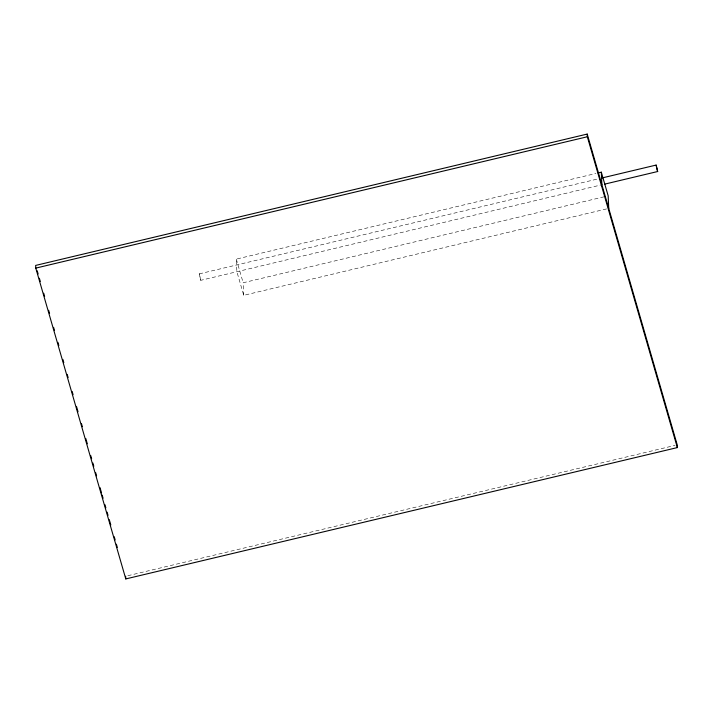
<?xml version="1.0" encoding="UTF-8"?>
<svg xmlns="http://www.w3.org/2000/svg" width="713" height="713" viewBox="0 0 713 713"><rect width="100%" height="100%" fill="white"/><g stroke="black" fill="none" stroke-linecap="round" stroke-linejoin="round"><path stroke-width="0.53" stroke-dasharray="3.56 2.67" d="M200.799 280.325L199.266 273.872L200.772 280.325L601.888 184.747M606.576 208.909L243.73 295.325L236.876 271.671L236.306 259.104L595.899 173.473M199.239 273.881L597.663 178.999M243.73 295.325L243.16 282.758L603.831 196.859M127.832 575.721L675.059 445.393M236.306 259.104L243.16 282.758"/><path stroke-width="1.07" d="M656.12 165.077L657.636 171.53L656.12 165.077L601.968 177.974M587.209 134.071L35.65 265.423L35.775 268.115L125.791 578.929L677.35 447.577L677.225 444.885L587.209 134.071L587.334 136.762L677.35 447.577M35.775 268.115L587.334 136.762M598.073 172.956L601.317 172.181L608.171 195.825L608.742 208.401M604.588 184.159L657.653 171.521M37.201 270.771L38.128 273.97M39.358 278.239L40.293 281.448M43.689 293.195L44.625 296.403M48.644 310.289L49.571 313.488M53.591 327.374L54.518 330.582M57.922 342.329L58.849 345.529M62.869 359.414L63.796 362.623M67.2 374.37L68.127 377.569M72.147 391.455L73.082 394.663M76.478 406.41L78.029 411.749M81.434 423.504L82.36 426.704M85.765 438.45L87.307 443.789M90.711 455.545L91.638 458.744M92.877 463.022L93.804 466.222M95.658 472.63L96.585 475.838M99.989 487.585L101.54 492.924M102.155 495.063L103.082 498.262M104.936 504.67L105.872 507.879M107.102 512.148L108.037 515.356M109.267 519.625L110.818 524.964M114.223 536.711L115.149 539.919M116.388 544.188L117.315 547.397M601.317 172.181L601.888 184.747M125.666 576.238L125.791 578.929"/></g></svg>
